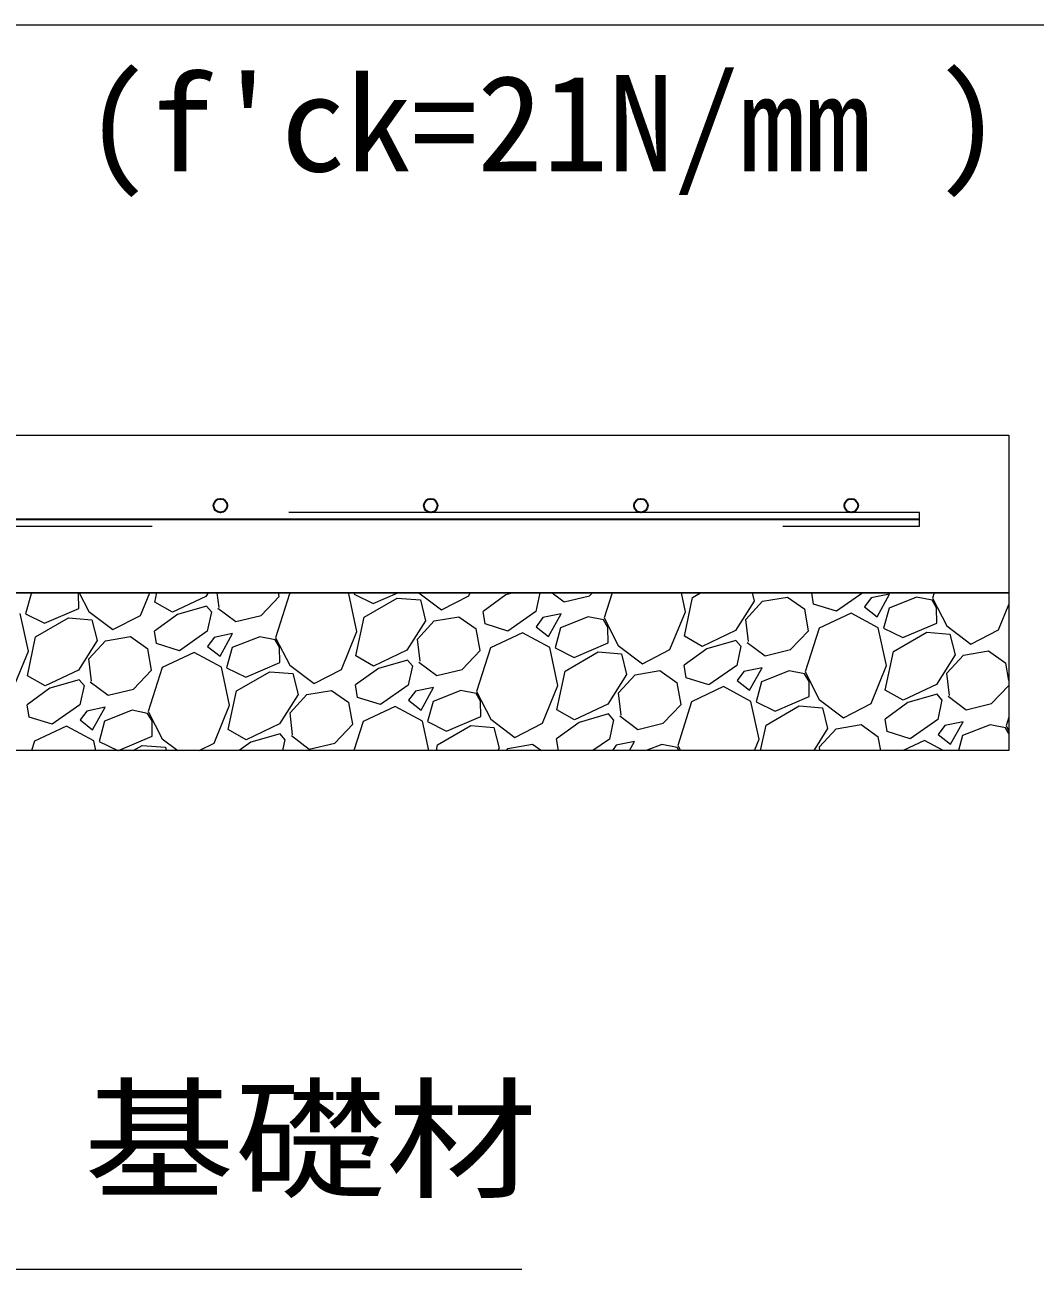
# Model space of a CAD drawing. Units: millimetres at full size; details may follow other scales. Extents: x 47000 to 89000, y 0 to 29700.
# Drawn here: x 69481 to 70442, y 3577 to 4760 of the extents above; entities that cross this region are included whole.
import ezdxf
from ezdxf.enums import TextEntityAlignment as Align

# ---------------------------------------------------------------- set-up
doc = ezdxf.new("R2010")
doc.units = ezdxf.units.MM
doc.header["$LTSCALE"] = 100
doc.linetypes.add('DASHED_SPACED', pattern=[12, 6, -6])
for name, color, linetype, lineweight in [('0_2', 4, 'Continuous', 13), ('Defpoints_5', 5, 'Continuous', 13), ('寸法', 6, 'Continuous', 13), ('鉄筋', 1, 'Continuous', 30), ('ﾊｯﾁﾝｸﾞ', 4, 'Continuous', 9)]:
    doc.layers.add(name, color=color, linetype=linetype, lineweight=lineweight)
doc.styles.add('ＭＳ ゴシック', font='')
doc.styles.get('ＭＳ ゴシック').set_extended_font_data('MS Gothic')

msp = doc.modelspace()

# ---------------------------------------------------------------- linework, layer by layer
at = {"layer": '0_2', "color": 7}
for points in [[(66517, 4370), (70417, 4370), (70417, 4220), (66517, 4220)], [(66517, 4220), (70417, 4220), (70417, 4070), (66517, 4070)]]:
    msp.add_lwpolyline(points, close=True, dxfattribs=at)
at = {"layer": 'Defpoints_5', "color": 7, "linetype": 'DASHED_SPACED'}
msp.add_lwpolyline([(66602, 4283.5), (70332, 4283.5), (70332, 4296.5), (66602, 4296.5)], close=True, dxfattribs=at)
at = {"layer": '寸法'}
for points in [[(69217, 4370), (69257, 4461.7), (69387, 4760), (70678.7, 4760)], [(69217, 4070), (69249.6, 3975.5), (69387, 3577), (69953.7, 3577)]]:
    msp.add_lwpolyline(points, dxfattribs=at)
at = {"layer": '鉄筋'}
msp.add_line((66602, 4290), (70332, 4290), dxfattribs=at)
for centre in [(69667, 4303), (69867, 4303), (70067, 4303), (70267, 4303)]:
    msp.add_circle(centre, 6.5, dxfattribs=at)
at = {"layer": 'ﾊｯﾁﾝｸﾞ'}
for p, q in [((69486.8, 4219.2), (69481.6, 4200.1)), ((69488.8, 4220), (69486.8, 4219.2)), ((69531.9, 4219.4), (69531.6, 4220)), ((69532.2, 4205), (69531.9, 4219.4)), ((69532.7, 4220), (69541.7, 4202.4)), ((69590.9, 4198.5), (69599.7, 4220)), ((69604.5, 4211.2), (69606.4, 4220)), ((69653.1, 4216.6), (69621.4, 4201.6)), ((69655.3, 4220), (69653.1, 4216.6)), ((69665.7, 4206.1), (69664, 4220)), ((69705.7, 4198.5), (69722.8, 4216.4)), ((69732.7, 4218.9), (69719.5, 4177.3)), ((69722.8, 4216.4), (69722.1, 4220)), ((69735, 4220), (69732.7, 4218.9)), ((69789.1, 4219.2), (69787.5, 4220)), ((69796.9, 4183.2), (69789.1, 4219.2)), ((69794.4, 4220), (69794.1, 4218.8)), ((69794.1, 4218.8), (69812.2, 4209.9)), ((69803.6, 4196.8), (69835.1, 4215)), ((69812.2, 4209.9), (69835.9, 4220)), ((69835.1, 4215), (69857.2, 4213.2)), ((69855.8, 4220), (69877.2, 4203.7)), ((69857.2, 4213.2), (69862.1, 4193.4)), ((69877.2, 4203.7), (69903.4, 4217.2)), ((69903.4, 4217.2), (69904.5, 4220)), ((69938.4, 4218.1), (69916.8, 4202.4)), ((69945.1, 4220), (69938.4, 4218.1)), ((69970.8, 4220), (69967, 4202.2)), ((69982.5, 4220), (69994, 4211.4)), ((69994, 4211.4), (70018.1, 4217.2)), ((70018.1, 4217.2), (70020.8, 4220)), ((70039.5, 4220), (70032, 4196.1)), ((70109.4, 4202), (70105.5, 4220)), ((70108.3, 4178.7), (70116.1, 4215.6)), ((70116.1, 4215.6), (70123.8, 4220)), ((70174.6, 4212.2), (70156.9, 4184.2)), ((70166.9, 4194.8), (70182.8, 4212)), ((70172.7, 4220), (70174.6, 4212.2)), ((70182.8, 4212), (70206.4, 4216)), ((70206.4, 4216), (70222.8, 4204.4)), ((70231.3, 4209.3), (70229.5, 4220)), ((70278.1, 4220), (70253, 4202.5)), ((70286.1, 4215.1), (70279.7, 4206.6)), ((70303.4, 4218.7), (70286.1, 4215.1)), ((70291.6, 4197.3), (70303.4, 4218.7)), ((70329.3, 4215.8), (70303, 4205.5)), ((70343.9, 4212.9), (70329.3, 4215.8)), ((70348.1, 4205.7), (70343.9, 4212.9)), ((70346.1, 4220), (70344.4, 4214.9)), ((70344.4, 4214.9), (70357.9, 4188.7)), ((69484.4, 4164.5), (69476.6, 4200.4)), ((69481.6, 4200.1), (69499.7, 4191.1)), ((69499.7, 4191.1), (69532.2, 4205)), ((69541.7, 4202.4), (69564.7, 4185)), ((69621.4, 4201.6), (69604.5, 4211.2)), ((69653.7, 4207.3), (69626, 4199.3)), ((69658.4, 4201.9), (69653.7, 4207.3)), ((69658.4, 4201.9), (69654.5, 4183.5)), ((69664.5, 4205.4), (69681.5, 4192.6)), ((69918.8, 4190.6), (69916.8, 4202.4)), ((69967, 4202.2), (69940.5, 4183.7)), ((69991, 4199.9), (69973.6, 4196.4)), ((69979.1, 4178.5), (69991, 4199.9)), ((70094.6, 4166), (70109.4, 4202)), ((70226.5, 4183.9), (70222.8, 4204.4)), ((70253, 4202.5), (70231.3, 4209.3)), ((70266.9, 4200.8), (70236.4, 4186.4)), ((70292.8, 4186.7), (70266.9, 4200.8)), ((70279.7, 4206.6), (70291.6, 4197.3)), ((70303, 4205.5), (70297.9, 4186.3)), ((70348.4, 4191.3), (70348.1, 4205.7)), ((70407.1, 4184.7), (70417, 4208.9)), ((69491.1, 4178.1), (69522.6, 4196.3)), ((69522.6, 4196.3), (69544.7, 4194.4)), ((69544.7, 4194.4), (69549.7, 4174.7)), ((69564.7, 4185), (69590.9, 4198.5)), ((69626, 4199.3), (69604.3, 4183.6)), ((69681.5, 4192.6), (69705.7, 4198.5)), ((69795.8, 4160), (69803.6, 4196.8)), ((69862.1, 4193.4), (69844.4, 4165.4)), ((69854.4, 4176), (69870.3, 4193.3)), ((69870.3, 4193.3), (69893.9, 4197.2)), ((69893.9, 4197.2), (69910.3, 4185.7)), ((69940.5, 4183.7), (69918.8, 4190.6)), ((69973.6, 4196.4), (69967.2, 4187.8)), ((70016.8, 4197.1), (69990.5, 4186.7)), ((70031.4, 4194.2), (70016.8, 4197.1)), ((70035.6, 4186.9), (70031.4, 4194.2)), ((70032, 4196.1), (70045.4, 4169.9)), ((70169.4, 4173.6), (70166.9, 4194.8)), ((70316, 4177.4), (70348.4, 4191.3)), ((70357.9, 4188.7), (70380.9, 4171.3)), ((69483.3, 4141.2), (69491.1, 4178.1)), ((69557.8, 4174.5), (69581.4, 4178.5)), ((69581.4, 4178.5), (69597.8, 4166.9)), ((69606.3, 4171.8), (69604.3, 4183.6)), ((69654.5, 4183.5), (69628, 4165)), ((69661.1, 4177.6), (69654.7, 4169.1)), ((69678.5, 4181.2), (69661.1, 4177.6)), ((69666.6, 4159.7), (69678.5, 4181.2)), ((69704.4, 4178.3), (69678, 4168)), ((69719, 4175.4), (69704.4, 4178.3)), ((69719.5, 4177.3), (69733, 4151.2)), ((69782.1, 4147.2), (69796.9, 4183.2)), ((69856.9, 4154.9), (69854.4, 4176)), ((69914, 4165.2), (69910.3, 4185.7)), ((69954.4, 4182), (69923.9, 4167.7)), ((69980.3, 4167.9), (69954.4, 4182)), ((69967.2, 4187.8), (69979.1, 4178.5)), ((69990.5, 4186.7), (69985.4, 4167.6)), ((70035.9, 4172.5), (70035.6, 4186.9)), ((70125.2, 4169.1), (70108.3, 4178.7)), ((70156.9, 4184.2), (70125.2, 4169.1)), ((70209.4, 4166), (70226.5, 4183.9)), ((70236.4, 4186.4), (70223.2, 4144.9)), ((70300.6, 4150.8), (70292.8, 4186.7)), ((70297.9, 4186.3), (70316, 4177.4)), ((70307.3, 4164.3), (70338.9, 4182.5)), ((70338.9, 4182.5), (70360.9, 4180.7)), ((70360.9, 4180.7), (70365.9, 4160.9)), ((70380.9, 4171.3), (70407.1, 4184.7)), ((69469.6, 4128.5), (69484.4, 4164.5)), ((69549.7, 4174.7), (69531.9, 4146.6)), ((69541.9, 4157.3), (69557.8, 4174.5)), ((69601.5, 4146.4), (69597.8, 4166.9)), ((69628, 4165), (69606.3, 4171.8)), ((69654.7, 4169.1), (69666.6, 4159.7)), ((69678, 4168), (69672.9, 4148.8)), ((69723.2, 4168.2), (69719, 4175.4)), ((69723.4, 4153.7), (69723.2, 4168.2)), ((69844.4, 4165.4), (69812.7, 4150.3)), ((69896.9, 4147.2), (69914, 4165.2)), ((69923.9, 4167.7), (69910.7, 4126.1)), ((69988.1, 4132), (69980.3, 4167.9)), ((69985.4, 4167.6), (70003.5, 4158.6)), ((70003.5, 4158.6), (70035.9, 4172.5)), ((70045.4, 4169.9), (70068.4, 4152.5)), ((70068.4, 4152.5), (70094.6, 4166)), ((70129.7, 4166.8), (70108, 4151.1)), ((70157.4, 4174.8), (70129.7, 4166.8)), ((70162.1, 4169.4), (70157.4, 4174.8)), ((70162.1, 4169.4), (70158.2, 4151)), ((70168.2, 4172.9), (70185.3, 4160.1)), ((70185.3, 4160.1), (70209.4, 4166)), ((70299.5, 4127.5), (70307.3, 4164.3)), ((70374, 4160.8), (70397.6, 4164.7)), ((70397.6, 4164.7), (70414, 4153.2)), ((69544.4, 4136.1), (69541.9, 4157.3)), ((69641.9, 4163.3), (69611.4, 4148.9)), ((69667.9, 4149.2), (69641.9, 4163.3)), ((69691, 4139.9), (69723.4, 4153.7)), ((69812.7, 4150.3), (69795.8, 4160)), ((69844.9, 4156), (69817.2, 4148.1)), ((69849.7, 4150.7), (69844.9, 4156)), ((69855.7, 4154.2), (69872.8, 4141.4)), ((69994.8, 4145.6), (70026.4, 4163.8)), ((70026.4, 4163.8), (70048.4, 4162)), ((70048.4, 4162), (70053.4, 4142.2)), ((70365.9, 4160.9), (70348.1, 4132.9)), ((70358.1, 4143.5), (70374, 4160.8)), ((70417, 4136.8), (70414, 4153.2)), ((69500.2, 4131.6), (69483.3, 4141.2)), ((69531.9, 4146.6), (69500.2, 4131.6)), ((69584.4, 4128.5), (69601.5, 4146.4)), ((69611.4, 4148.9), (69598.2, 4107.3)), ((69675.7, 4113.2), (69667.9, 4149.2)), ((69672.9, 4148.8), (69691, 4139.9)), ((69682.4, 4126.8), (69713.9, 4145)), ((69713.9, 4145), (69735.9, 4143.2)), ((69733, 4151.2), (69756, 4133.7)), ((69735.9, 4143.2), (69740.9, 4123.4)), ((69756, 4133.7), (69782.1, 4147.2)), ((69817.2, 4148.1), (69795.6, 4132.4)), ((69849.7, 4150.7), (69845.7, 4132.2)), ((69872.8, 4141.4), (69896.9, 4147.2)), ((69987, 4108.7), (69994.8, 4145.6)), ((70053.4, 4142.2), (70035.6, 4114.2)), ((70045.6, 4124.8), (70061.5, 4142)), ((70061.5, 4142), (70085.1, 4146)), ((70085.1, 4146), (70101.5, 4134.4)), ((70110, 4139.3), (70108, 4151.1)), ((70158.2, 4151), (70131.7, 4132.5)), ((70164.9, 4145.1), (70158.5, 4136.6)), ((70182.2, 4148.7), (70164.9, 4145.1)), ((70170.3, 4127.3), (70182.2, 4148.7)), ((70208.1, 4145.8), (70181.7, 4135.5)), ((70222.7, 4142.9), (70208.1, 4145.8)), ((70226.9, 4135.7), (70222.7, 4142.9)), ((70223.2, 4144.9), (70236.7, 4118.7)), ((70285.9, 4114.7), (70300.6, 4150.8)), ((70360.7, 4122.4), (70358.1, 4143.5)), ((69504.7, 4129.3), (69483.1, 4113.6)), ((69532.5, 4137.3), (69504.7, 4129.3)), ((69537.2, 4131.9), (69532.5, 4137.3)), ((69537.2, 4131.9), (69533.3, 4113.5)), ((69543.2, 4135.4), (69560.3, 4122.6)), ((69797.5, 4120.6), (69795.6, 4132.4)), ((69845.7, 4132.2), (69819.3, 4113.7)), ((69869.7, 4129.9), (69852.4, 4126.4)), ((69857.8, 4108.5), (69869.7, 4129.9)), ((69973.4, 4096), (69988.1, 4132)), ((70105.3, 4113.9), (70101.5, 4134.4)), ((70131.7, 4132.5), (70110, 4139.3)), ((70145.6, 4130.8), (70115.1, 4116.4)), ((70171.6, 4116.7), (70145.6, 4130.8)), ((70158.5, 4136.6), (70170.3, 4127.3)), ((70181.7, 4135.5), (70176.6, 4116.3)), ((70227.1, 4121.3), (70226.9, 4135.7)), ((70348.1, 4132.9), (70316.4, 4117.8)), ((70400.6, 4114.7), (70417, 4131.9)), ((69560.3, 4122.6), (69584.4, 4128.5)), ((69674.5, 4090), (69682.4, 4126.8)), ((69740.9, 4123.4), (69723.1, 4095.4)), ((69733.2, 4106), (69749.1, 4123.3)), ((69749.1, 4123.3), (69772.7, 4127.2)), ((69772.7, 4127.2), (69789, 4115.7)), ((69819.3, 4113.7), (69797.5, 4120.6)), ((69852.4, 4126.4), (69846, 4117.8)), ((69846, 4117.8), (69857.8, 4108.5)), ((69895.6, 4127.1), (69869.3, 4116.7)), ((69910.2, 4124.2), (69895.6, 4127.1)), ((69914.4, 4116.9), (69910.2, 4124.2)), ((69910.7, 4126.1), (69924.2, 4099.9)), ((69914.6, 4102.5), (69914.4, 4116.9)), ((70048.2, 4103.6), (70045.6, 4124.8)), ((70194.7, 4107.4), (70227.1, 4121.3)), ((70236.7, 4118.7), (70259.7, 4101.3)), ((70316.4, 4117.8), (70299.5, 4127.5)), ((70348.7, 4123.5), (70320.9, 4115.6)), ((70353.4, 4118.2), (70348.7, 4123.5)), ((70353.4, 4118.2), (70349.5, 4099.7)), ((70359.4, 4121.7), (70376.5, 4108.9)), ((69485, 4101.8), (69483.1, 4113.6)), ((69533.3, 4113.5), (69506.8, 4095)), ((69539.9, 4107.6), (69533.5, 4099.1)), ((69557.2, 4111.2), (69539.9, 4107.6)), ((69545.3, 4089.7), (69557.2, 4111.2)), ((69583.1, 4108.3), (69556.8, 4098)), ((69597.7, 4105.4), (69583.1, 4108.3)), ((69601.9, 4098.2), (69597.7, 4105.4)), ((69598.2, 4107.3), (69611.7, 4081.2)), ((69660.9, 4077.2), (69675.7, 4113.2)), ((69735.7, 4084.9), (69733.2, 4106)), ((69792.8, 4095.2), (69789, 4115.7)), ((69833.2, 4112), (69802.7, 4097.7)), ((69859.1, 4097.9), (69833.2, 4112)), ((69869.3, 4116.7), (69864.1, 4097.6)), ((70003.9, 4099.1), (69987, 4108.7)), ((70035.6, 4114.2), (70003.9, 4099.1)), ((70088.1, 4096), (70105.3, 4113.9)), ((70115.1, 4116.4), (70102, 4074.9)), ((70179.4, 4080.8), (70171.6, 4116.7)), ((70176.6, 4116.3), (70194.7, 4107.4)), ((70186.1, 4094.3), (70217.6, 4112.5)), ((70217.6, 4112.5), (70239.7, 4110.7)), ((70239.7, 4110.7), (70244.6, 4090.9)), ((70259.7, 4101.3), (70285.9, 4114.7)), ((70320.9, 4115.6), (70299.3, 4099.9)), ((70376.5, 4108.9), (70400.6, 4114.7)), ((69506.8, 4095), (69485, 4101.8)), ((69520.7, 4093.3), (69490.2, 4078.9)), ((69546.6, 4079.2), (69520.7, 4093.3)), ((69533.5, 4099.1), (69545.3, 4089.7)), ((69556.8, 4098), (69551.6, 4078.8)), ((69602.2, 4083.7), (69601.9, 4098.2)), ((69723.1, 4095.4), (69691.4, 4080.3)), ((69775.7, 4077.2), (69792.8, 4095.2)), ((69802.7, 4097.7), (69793.9, 4070)), ((69865.2, 4070), (69859.1, 4097.9)), ((69864.1, 4097.6), (69882.2, 4088.6)), ((69873.6, 4075.6), (69905.1, 4093.8)), ((69882.2, 4088.6), (69914.6, 4102.5)), ((69905.1, 4093.8), (69927.2, 4092)), ((69924.2, 4099.9), (69947.2, 4082.5)), ((69947.2, 4082.5), (69973.4, 4096)), ((70008.4, 4096.8), (69986.8, 4081.1)), ((70036.2, 4104.8), (70008.4, 4096.8)), ((70040.9, 4099.4), (70036.2, 4104.8)), ((70040.9, 4099.4), (70037, 4081)), ((70047, 4102.9), (70064, 4090.1)), ((70064, 4090.1), (70088.1, 4096)), ((70180.9, 4070), (70186.1, 4094.3)), ((70252.8, 4090.8), (70276.4, 4094.7)), ((70276.4, 4094.7), (70292.8, 4083.2)), ((70301.3, 4088.1), (70299.3, 4099.9)), ((70349.5, 4099.7), (70323, 4081.2)), ((70356.1, 4093.9), (70349.7, 4085.3)), ((70373.4, 4097.4), (70356.1, 4093.9)), ((70361.6, 4076), (70373.4, 4097.4)), ((70399.3, 4094.6), (70373, 4084.2)), ((70413.9, 4091.7), (70399.3, 4094.6)), ((70417, 4101.7), (70414.4, 4093.6)), ((70414.4, 4093.6), (70417, 4088.7)), ((69570, 4070), (69602.2, 4083.7)), ((69691.4, 4080.3), (69674.5, 4090)), ((69723.7, 4086), (69696, 4078.1)), ((69728.4, 4080.7), (69723.7, 4086)), ((69734.5, 4084.2), (69751.5, 4071.4)), ((69927.2, 4092), (69932.1, 4072.2)), ((70244.6, 4090.9), (70231.4, 4070)), ((70236.9, 4073.5), (70252.8, 4090.8)), ((70295.2, 4070), (70292.8, 4083.2)), ((70323, 4081.2), (70301.3, 4088.1)), ((70349.7, 4085.3), (70361.6, 4076)), ((70373, 4084.2), (70369.2, 4070)), ((70417, 4086.4), (70413.9, 4091.7)), ((69490.2, 4078.9), (69487.3, 4070)), ((69548.6, 4070), (69546.6, 4079.2)), ((69551.6, 4078.8), (69569.5, 4070)), ((69584, 4070), (69592.6, 4075)), ((69592.6, 4075), (69614.7, 4073.2)), ((69611.7, 4081.2), (69626.5, 4070)), ((69614.7, 4073.2), (69615.5, 4070)), ((69646.9, 4070), (69660.9, 4077.2)), ((69696, 4078.1), (69684.8, 4070)), ((69728.4, 4080.7), (69726.1, 4070)), ((69751.5, 4071.4), (69775.7, 4077.2)), ((69872.4, 4070), (69873.6, 4075.6)), ((69932.1, 4072.2), (69930.8, 4070)), ((69938.4, 4070), (69940.3, 4072)), ((69940.3, 4072), (69963.9, 4076)), ((69963.9, 4076), (69972.4, 4070)), ((69988.7, 4070), (69986.8, 4081.1)), ((70037, 4081), (70021.3, 4070)), ((70043.6, 4075.1), (70039.8, 4070)), ((70061, 4078.7), (70043.6, 4075.1)), ((70056.2, 4070), (70061, 4078.7)), ((70086.8, 4075.8), (70072, 4070)), ((70101.4, 4072.9), (70086.8, 4075.8)), ((70103.1, 4070), (70101.4, 4072.9)), ((70102, 4074.9), (70104.5, 4070)), ((70175, 4070), (70179.4, 4080.8)), ((70237.3, 4070), (70236.9, 4073.5)), ((70336.9, 4079.5), (70316.6, 4070)), ((70354.4, 4070), (70336.9, 4079.5))]:
    msp.add_line(p, q, dxfattribs=at)

# ---------------------------------------------------------------- texts
at = {"layer": '寸法', "color": 3, "style": 'ＭＳ ゴシック'}
msp.add_text("(f'ck=21N/mm )", height=91.64, dxfattribs=at).set_placement((69537.2, 4593.2), align=Align.BOTTOM_LEFT)
at = {"layer": '寸法', "style": 'ＭＳ ゴシック', "width": 1.15}
msp.add_text('基礎材', height=91.64, dxfattribs=at).set_placement((69537, 3627), align=Align.BOTTOM_LEFT)

doc.saveas('drawing.dxf')
